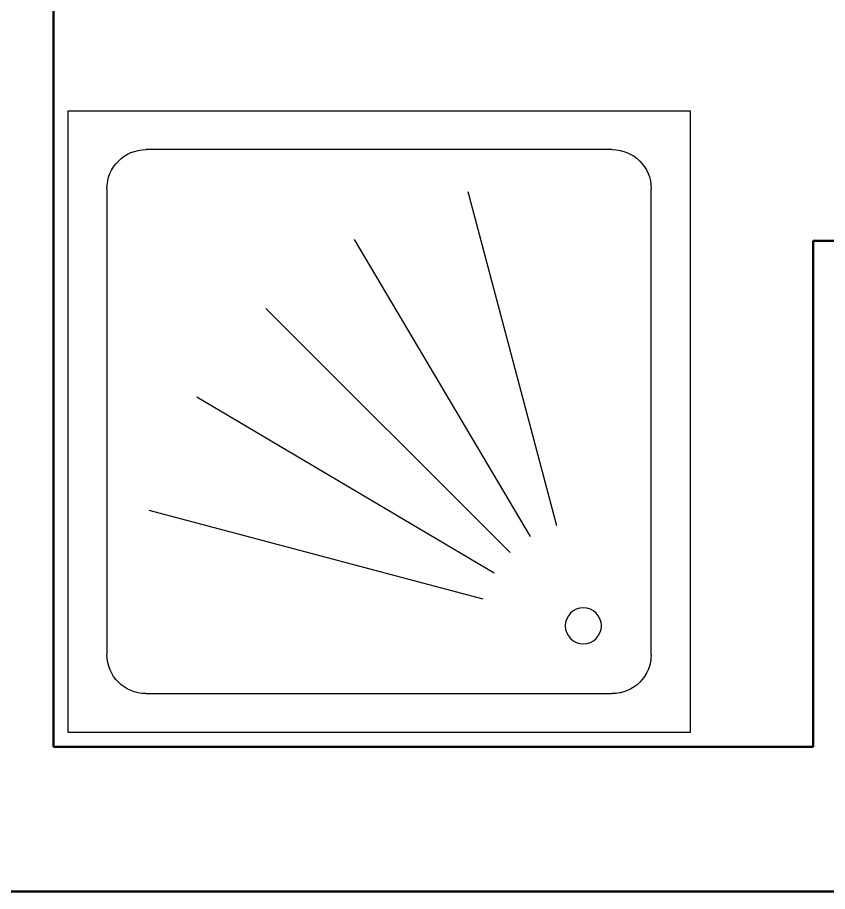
# Model space of a CAD drawing. Header units: millimetres. Extents: x 38 to 2348, y 24 to 977.
# Drawn here: x 643.4 to 755.4, y 24 to 144.9 of the extents above; entities that cross this region are included whole.
import ezdxf

# ---------------------------------------------------------------- set-up
doc = ezdxf.new("R2010")
doc.units = ezdxf.units.MM
doc.layers.add('14_ISLAK_MEKAN_TEFRİŞ', color=134, linetype='Continuous')
doc.layers.add('1_DUVAR', color=7, linetype='Continuous', lineweight=50)
doc.layers.add('DUVAR', color=7, linetype='Continuous', lineweight=40)

# ---------------------------------------------------------------- blocks, each defined once
blk = doc.blocks.new('SHO3')
for p, q in [((-0.3375, -0.10625), (0.3375, -0.10625)), ((-0.39375, -0.8375), (-0.39375, -0.1625)), ((0.39375, -0.1625), (0.39375, -0.8375)), ((-0.1506, -0.242929), (0.332647, -0.371272)), ((-0.166497, -0.280839), (0.263762, -0.535548)), ((-0.189509, -0.310492), (0.164032, -0.664058)), ((-0.219161, -0.333503), (0.035548, -0.763762)), ((-0.257071, -0.3494), (-0.128728, -0.832647)), ((0.3375, -0.89375), (-0.3375, -0.89375))]:
    blk.add_line(p, q)
at = {"flags": 128}
blk.add_lwpolyline([(0.45, -0.95), (0.45, -0.05), (-0.45, -0.05), (-0.45, -0.95)], close=True, dxfattribs=at)
blk.add_circle((-0.295574, -0.204426), 0.026126)
for centre, start, end in [((-0.3375, -0.1625), 90, 180), ((0.3375, -0.1625), 0, 90), ((-0.3375, -0.8375), 180, 270), ((0.3375, -0.8375), 270, 0)]:
    blk.add_arc(centre, 0.05625, start, end)

msp = doc.modelspace()

# ---------------------------------------------------------------- linework, layer by layer
at = {"layer": '1_DUVAR'}
for p, q in [((648.401802, 339.022699), (648.401802, 44.02326)), ((753.401802, 114.02326), (766.25667, 114.02326)), ((753.401802, 44.02326), (753.401802, 114.02326)), ((648.401802, 44.02326), (753.401802, 44.02326))]:
    msp.add_line(p, q, dxfattribs=at)
at = {"layer": '1_DUVAR', "flags": 128}
msp.add_lwpolyline([(993.401808, 24.02326), (563.401808, 24.02326)], dxfattribs=at)
at = {"layer": 'DUVAR'}
for p, q in [((753.401802, 44.02326), (648.401802, 44.02326)), ((1038.402054, 24.023262), (198.401842, 24.023262))]:
    msp.add_line(p, q, dxfattribs=at)

# ---------------------------------------------------------------- block references
at = {"layer": '14_ISLAK_MEKAN_TEFRİŞ', "xscale": -95.555556, "yscale": 95.555556, "zscale": 95.555556, "rotation": 270}
msp.add_blockref('SHO3', (741.179579, 89.02326), dxfattribs=at)

doc.saveas('drawing.dxf')
